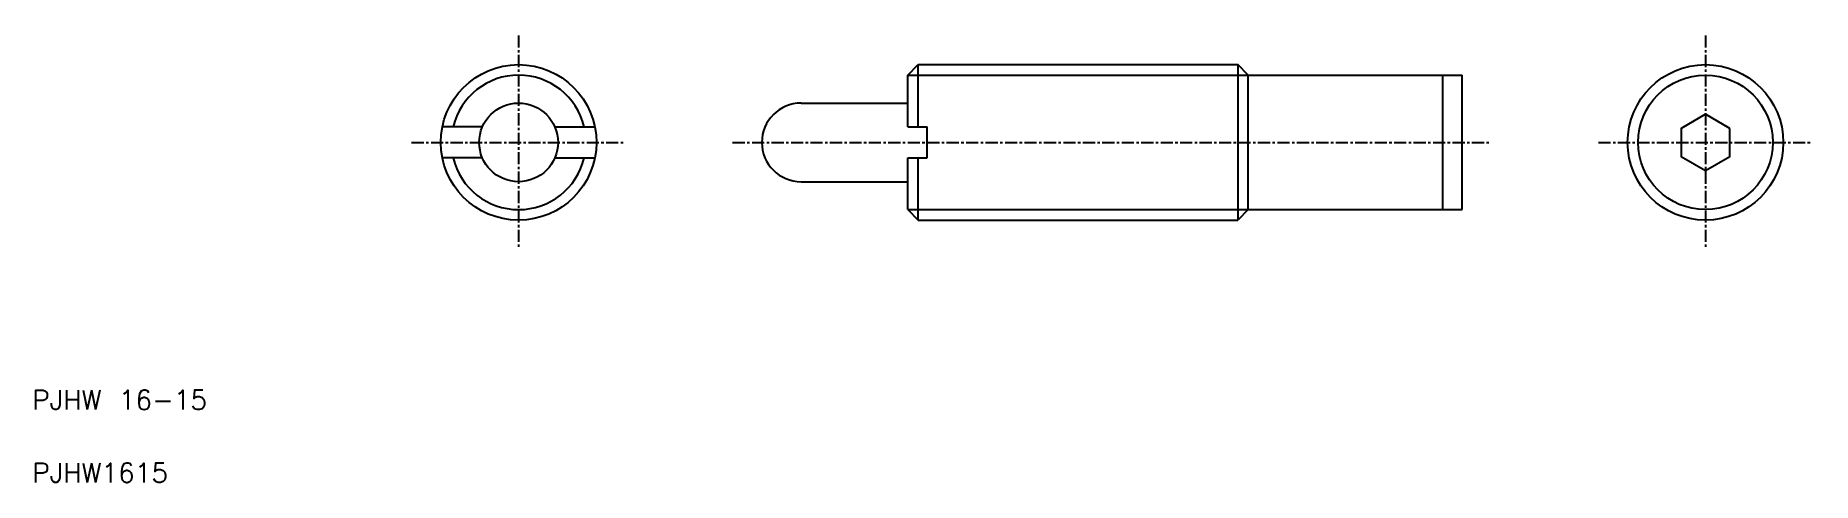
# Model space of a CAD drawing. Extents: x 5 to 188, y 5 to 51.
import ezdxf

# ---------------------------------------------------------------- set-up
doc = ezdxf.new("R2010")
doc.units = 0
doc.linetypes.add('CENTER', pattern=[2, 1.25, -0.25, 0.25, -0.25])
doc.layers.get('0').update_dxf_attribs({"linetype": 'CONTINUOUS'})
doc.layers.add('CENTER', color=1, linetype='CENTER')
doc.styles.get("Standard").update_dxf_attribs({"font": 'txt.shx', "bigfont": 'bigfont.shx'})

msp = doc.modelspace()

# ---------------------------------------------------------------- linework, layer by layer
at = {"color": 7, "linetype": 'CONTINUOUS'}
for p, q in [((95, 46.92), (96.08, 48)), ((96.08, 48), (128.92, 48)), ((96.08, 41.6), (96.08, 48)), ((128.92, 48), (128.92, 32)), ((130, 46.92), (128.92, 48)), ((95, 41.6), (95, 46.92)), ((130, 46.92), (152, 46.92)), ((130, 33.08), (130, 46.92)), ((150, 33.08), (150, 46.92)), ((152, 33.08), (152, 46.92)), ((84.05, 44.05), (95, 44.05)), ((51.28, 41.6), (47.16, 41.6)), ((58.72, 41.6), (62.84, 41.6)), ((95, 41.6), (97, 41.6)), ((97, 38.4), (97, 41.6)), ((51.28, 38.4), (47.16, 38.4)), ((58.72, 38.4), (62.84, 38.4)), ((95, 33.08), (95, 38.4)), ((95, 38.4), (97, 38.4)), ((96.08, 32), (96.08, 38.4)), ((84.05, 35.95), (95, 35.95)), ((95, 33.08), (96.08, 32)), ((130, 33.08), (128.92, 32)), ((130, 33.08), (152, 33.08)), ((96.08, 32), (128.92, 32))]:
    msp.add_line(p, q, dxfattribs=at)
at = {"color": 3, "linetype": 'CONTINUOUS'}
for p, q in [((95, 46.92), (130, 46.92)), ((95, 33.08), (130, 33.08))]:
    msp.add_line(p, q, dxfattribs=at)
at = {"color": 7, "linetype": 'CONTINUOUS'}
msp.add_lwpolyline([(179.5, 41.44), (177, 42.89), (174.5, 41.44), (174.5, 38.56), (177, 37.11), (179.5, 38.56)], close=True, dxfattribs=at)
for centre, radius in [((55, 40), 8), ((177, 40), 8), ((177, 40), 6.92), ((55, 40), 4.05)]:
    msp.add_circle(centre, radius, dxfattribs=at)
at = {"color": 3, "linetype": 'CONTINUOUS'}
for start, end in [(13.3735, 166.6265), (193.3735, 346.6265)]:
    msp.add_arc((55, 40), 6.92, start, end, dxfattribs=at)
at = {"color": 7, "linetype": 'CONTINUOUS'}
msp.add_arc((84.05, 40), 4.05, 90, 270, dxfattribs=at)
at = {"layer": 'CENTER', "color": 1, "linetype": 'CENTER'}
for p, q in [((55, 51), (55, 29)), ((177, 51), (177, 29)), ((44, 40), (66, 40)), ((77, 40), (155, 40)), ((166, 40), (188, 40))]:
    msp.add_line(p, q, dxfattribs=at)

# ---------------------------------------------------------------- texts
at = {"color": 7, "linetype": 'CONTINUOUS'}
for s, p in [('PJHW 16-15', (5, 12.5)), ('PJHW1615', (5, 5))]:
    msp.add_text(s, height=2, dxfattribs=at).set_placement(p)

doc.saveas('drawing.dxf')
